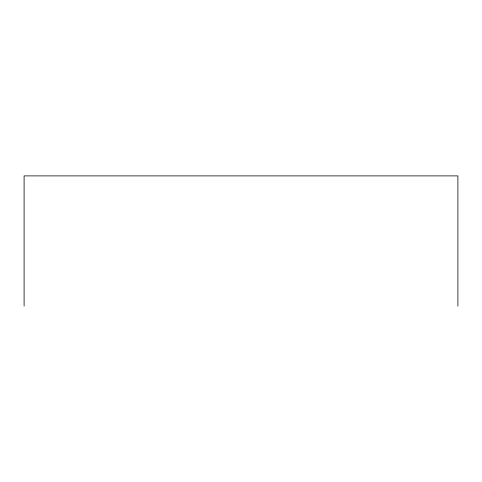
<?xml version="1.0" encoding="UTF-8"?>
<svg xmlns="http://www.w3.org/2000/svg" width="482" height="482" viewBox="0 0 482 482"><rect width="100%" height="100%" fill="white"/><g stroke="black" fill="none" stroke-linecap="round" stroke-linejoin="round"><path stroke-width="0.72" d="M457.9 306.106L457.9 175.894L24.1 175.894L24.1 306.106"/></g></svg>
